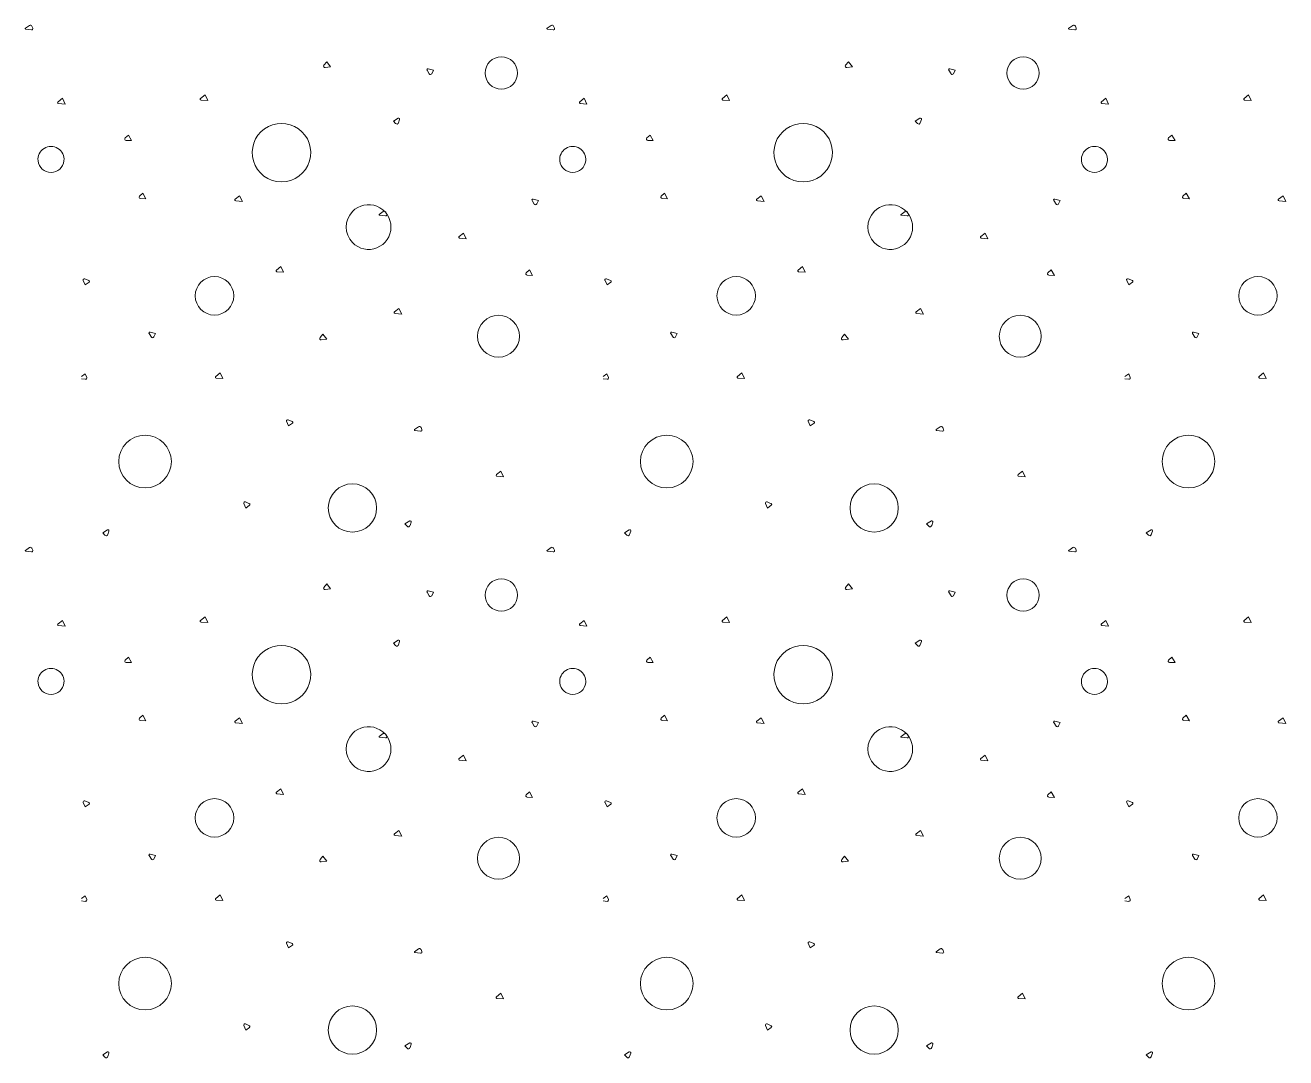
# Model space of a CAD drawing. Header units: millimetres. Extents: x 15 to 2176, y 3 to 641.
# Drawn here: x 1953.93 to 1992.59, y 48.98 to 80.63 of the extents above; entities that cross this region are included whole.
import ezdxf
from ezdxf.xclip import XClip

# ---------------------------------------------------------------- set-up
doc = ezdxf.new("R2010")
doc.units = ezdxf.units.MM
doc.header["$MEASUREMENT"] = 0
doc.header["$XCLIPFRAME"] = 0
doc.layers.add('A--------P-', color=7, linetype='Continuous')
doc.layers.add('A-L-10--EF-', color=4, linetype='Continuous', lineweight=0)

# ---------------------------------------------------------------- blocks, each defined once
blk = doc.blocks.new('*X12')
at = {"layer": 'A-L-10--EF-'}
for p, q in [((1953.935, 80.536), (1954.057, 80.621)), ((1954.124, 80.489), (1953.941, 80.514)), ((1954.136, 80.599), (1954.162, 80.539)), ((1969.935, 80.536), (1970.057, 80.621)), ((1970.124, 80.489), (1969.941, 80.514)), ((1970.136, 80.599), (1970.162, 80.539)), ((1985.935, 80.536), (1986.057, 80.621)), ((1986.124, 80.489), (1985.941, 80.514)), ((1986.136, 80.599), (1986.162, 80.539)), ((1963.091, 79.402), (1963.177, 79.506)), ((1963.297, 79.353), (1963.129, 79.332)), ((1963.177, 79.506), (1963.297, 79.353)), ((1966.286, 79.294), (1966.451, 79.25)), ((1979.091, 79.402), (1979.177, 79.506)), ((1979.297, 79.353), (1979.129, 79.332)), ((1979.177, 79.506), (1979.297, 79.353)), ((1982.286, 79.294), (1982.451, 79.25)), ((1966.323, 79.141), (1966.254, 79.251)), ((1966.451, 79.25), (1966.398, 79.145)), ((1982.323, 79.141), (1982.254, 79.251)), ((1982.451, 79.25), (1982.398, 79.145)), ((1959.31, 78.39), (1959.446, 78.495)), ((1959.446, 78.495), (1959.531, 78.321)), ((1975.31, 78.39), (1975.446, 78.495)), ((1975.446, 78.495), (1975.531, 78.321)), ((1991.31, 78.39), (1991.446, 78.495)), ((1991.446, 78.495), (1991.531, 78.321)), ((1954.936, 78.286), (1955.071, 78.391)), ((1955.156, 78.216), (1954.951, 78.234)), ((1955.071, 78.391), (1955.156, 78.216)), ((1959.531, 78.321), (1959.326, 78.338)), ((1970.936, 78.286), (1971.071, 78.391)), ((1971.156, 78.216), (1970.951, 78.234)), ((1971.071, 78.391), (1971.156, 78.216)), ((1975.531, 78.321), (1975.326, 78.338)), ((1986.936, 78.286), (1987.071, 78.391)), ((1987.156, 78.216), (1986.951, 78.234)), ((1987.071, 78.391), (1987.156, 78.216)), ((1991.531, 78.321), (1991.326, 78.338)), ((1965.371, 77.779), (1965.223, 77.693)), ((1965.38, 77.638), (1965.413, 77.746)), ((1981.371, 77.779), (1981.223, 77.693)), ((1981.38, 77.638), (1981.413, 77.746)), ((1965.223, 77.693), (1965.29, 77.618)), ((1981.223, 77.693), (1981.29, 77.618)), ((1956.996, 77.175), (1957.098, 77.264)), ((1957.193, 77.095), (1957.024, 77.099)), ((1957.098, 77.264), (1957.193, 77.095)), ((1972.996, 77.175), (1973.098, 77.264)), ((1973.193, 77.095), (1973.024, 77.099)), ((1973.098, 77.264), (1973.193, 77.095)), ((1988.996, 77.175), (1989.098, 77.264)), ((1989.193, 77.095), (1989.024, 77.099)), ((1989.098, 77.264), (1989.193, 77.095)), ((1957.437, 75.394), (1957.538, 75.483)), ((1957.538, 75.483), (1957.633, 75.314)), ((1960.369, 75.3), (1960.505, 75.405)), ((1960.505, 75.405), (1960.59, 75.231)), ((1973.437, 75.394), (1973.538, 75.483)), ((1973.538, 75.483), (1973.633, 75.314)), ((1976.369, 75.3), (1976.505, 75.405)), ((1976.505, 75.405), (1976.59, 75.231)), ((1989.437, 75.394), (1989.538, 75.483)), ((1989.538, 75.483), (1989.633, 75.314)), ((1992.369, 75.3), (1992.505, 75.405)), ((1992.505, 75.405), (1992.59, 75.231)), ((1957.633, 75.314), (1957.464, 75.319)), ((1960.59, 75.231), (1960.385, 75.249)), ((1969.544, 75.149), (1969.475, 75.258)), ((1969.506, 75.302), (1969.672, 75.258)), ((1969.672, 75.258), (1969.619, 75.153)), ((1973.633, 75.314), (1973.464, 75.319)), ((1976.59, 75.231), (1976.385, 75.249)), ((1985.544, 75.149), (1985.475, 75.258)), ((1985.506, 75.302), (1985.672, 75.258)), ((1985.672, 75.258), (1985.619, 75.153)), ((1989.633, 75.314), (1989.464, 75.319)), ((1992.59, 75.231), (1992.385, 75.249)), ((1964.79, 74.834), (1964.912, 74.92)), ((1964.978, 74.787), (1964.795, 74.812)), ((1964.991, 74.897), (1965.016, 74.837)), ((1980.79, 74.834), (1980.912, 74.92)), ((1980.978, 74.787), (1980.795, 74.812)), ((1980.991, 74.897), (1981.016, 74.837)), ((1967.235, 74.155), (1967.371, 74.261)), ((1967.371, 74.261), (1967.456, 74.086)), ((1983.235, 74.155), (1983.371, 74.261)), ((1983.371, 74.261), (1983.456, 74.086)), ((1967.456, 74.086), (1967.251, 74.104)), ((1983.456, 74.086), (1983.251, 74.104)), ((1961.635, 73.127), (1961.77, 73.232)), ((1961.855, 73.058), (1961.65, 73.075)), ((1961.77, 73.232), (1961.855, 73.058)), ((1969.296, 73.045), (1969.397, 73.134)), ((1969.397, 73.134), (1969.492, 72.965)), ((1977.635, 73.127), (1977.77, 73.232)), ((1977.855, 73.058), (1977.65, 73.075)), ((1977.77, 73.232), (1977.855, 73.058)), ((1985.296, 73.045), (1985.397, 73.134)), ((1985.397, 73.134), (1985.492, 72.965)), ((1955.712, 72.811), (1955.773, 72.671)), ((1955.884, 72.804), (1955.759, 72.859)), ((1955.773, 72.671), (1955.889, 72.754)), ((1969.492, 72.965), (1969.323, 72.969)), ((1971.712, 72.811), (1971.773, 72.671)), ((1971.884, 72.804), (1971.759, 72.859)), ((1971.773, 72.671), (1971.889, 72.754)), ((1985.492, 72.965), (1985.323, 72.969)), ((1987.712, 72.811), (1987.773, 72.671)), ((1987.884, 72.804), (1987.759, 72.859)), ((1987.773, 72.671), (1987.889, 72.754)), ((1965.257, 71.847), (1965.392, 71.953)), ((1965.392, 71.953), (1965.477, 71.778)), ((1981.257, 71.847), (1981.392, 71.953)), ((1981.392, 71.953), (1981.477, 71.778)), ((1965.477, 71.778), (1965.272, 71.796)), ((1981.477, 71.778), (1981.272, 71.796)), ((1957.799, 71.072), (1957.729, 71.182)), ((1957.761, 71.225), (1957.927, 71.181)), ((1957.927, 71.181), (1957.874, 71.076)), ((1962.973, 71.058), (1963.059, 71.162)), ((1963.059, 71.162), (1963.179, 71.009)), ((1973.799, 71.072), (1973.729, 71.182)), ((1973.761, 71.225), (1973.927, 71.181)), ((1973.927, 71.181), (1973.874, 71.076)), ((1978.973, 71.058), (1979.059, 71.162)), ((1979.059, 71.162), (1979.179, 71.009)), ((1989.799, 71.072), (1989.729, 71.182)), ((1989.761, 71.225), (1989.927, 71.181)), ((1989.927, 71.181), (1989.874, 71.076)), ((1963.179, 71.009), (1963.011, 70.988)), ((1979.179, 71.009), (1979.011, 70.988)), ((1959.772, 69.869), (1959.907, 69.974)), ((1959.907, 69.974), (1959.992, 69.8)), ((1975.772, 69.869), (1975.907, 69.974)), ((1975.907, 69.974), (1975.992, 69.8)), ((1991.772, 69.869), (1991.907, 69.974)), ((1991.907, 69.974), (1991.992, 69.8)), ((1955.652, 69.862), (1955.772, 69.947)), ((1955.773, 69.779), (1955.652, 69.795)), ((1955.772, 69.947), (1955.819, 69.839)), ((1959.992, 69.8), (1959.787, 69.818)), ((1971.652, 69.862), (1971.772, 69.947)), ((1971.773, 69.779), (1971.652, 69.795)), ((1971.772, 69.947), (1971.819, 69.839)), ((1975.992, 69.8), (1975.787, 69.818)), ((1987.652, 69.862), (1987.772, 69.947)), ((1987.773, 69.779), (1987.652, 69.795)), ((1987.772, 69.947), (1987.819, 69.839)), ((1991.992, 69.8), (1991.787, 69.818)), ((1961.946, 68.492), (1962.008, 68.351)), ((1962.119, 68.484), (1961.994, 68.539)), ((1962.008, 68.351), (1962.124, 68.435)), ((1977.946, 68.492), (1978.008, 68.351)), ((1978.119, 68.484), (1977.994, 68.539)), ((1978.008, 68.351), (1978.124, 68.435)), ((1965.869, 68.236), (1965.991, 68.322)), ((1966.058, 68.189), (1965.874, 68.214)), ((1966.07, 68.299), (1966.096, 68.239)), ((1981.869, 68.236), (1981.991, 68.322)), ((1982.058, 68.189), (1981.874, 68.214)), ((1982.07, 68.299), (1982.096, 68.239)), ((1968.382, 66.857), (1968.517, 66.962)), ((1968.517, 66.962), (1968.602, 66.788)), ((1984.382, 66.857), (1984.517, 66.962)), ((1984.517, 66.962), (1984.602, 66.788)), ((1968.602, 66.788), (1968.397, 66.805)), ((1984.602, 66.788), (1984.397, 66.805)), ((1960.634, 65.974), (1960.696, 65.834)), ((1960.807, 65.967), (1960.682, 66.022)), ((1960.696, 65.834), (1960.812, 65.917)), ((1976.634, 65.974), (1976.696, 65.834)), ((1976.807, 65.967), (1976.682, 66.022)), ((1976.696, 65.834), (1976.812, 65.917)), ((1965.722, 65.438), (1965.573, 65.352)), ((1965.573, 65.352), (1965.641, 65.277)), ((1965.731, 65.297), (1965.764, 65.404)), ((1981.722, 65.438), (1981.573, 65.352)), ((1981.573, 65.352), (1981.641, 65.277)), ((1981.731, 65.297), (1981.764, 65.404)), ((1956.457, 65.163), (1956.309, 65.077)), ((1956.309, 65.077), (1956.376, 65.002)), ((1956.466, 65.022), (1956.499, 65.129)), ((1972.457, 65.163), (1972.309, 65.077)), ((1972.309, 65.077), (1972.376, 65.002)), ((1972.466, 65.022), (1972.499, 65.129)), ((1988.457, 65.163), (1988.309, 65.077)), ((1988.309, 65.077), (1988.376, 65.002)), ((1988.466, 65.022), (1988.499, 65.129)), ((1953.935, 64.536), (1954.057, 64.621)), ((1954.136, 64.599), (1954.162, 64.539)), ((1969.935, 64.536), (1970.057, 64.621)), ((1970.136, 64.599), (1970.162, 64.539)), ((1985.935, 64.536), (1986.057, 64.621)), ((1986.136, 64.599), (1986.162, 64.539)), ((1954.124, 64.489), (1953.941, 64.514)), ((1970.124, 64.489), (1969.941, 64.514)), ((1986.124, 64.489), (1985.941, 64.514)), ((1963.091, 63.402), (1963.177, 63.506)), ((1963.177, 63.506), (1963.297, 63.353)), ((1979.091, 63.402), (1979.177, 63.506)), ((1979.177, 63.506), (1979.297, 63.353)), ((1963.297, 63.353), (1963.129, 63.332)), ((1966.323, 63.141), (1966.254, 63.251)), ((1966.286, 63.294), (1966.451, 63.25)), ((1966.451, 63.25), (1966.398, 63.145)), ((1979.297, 63.353), (1979.129, 63.332)), ((1982.323, 63.141), (1982.254, 63.251)), ((1982.286, 63.294), (1982.451, 63.25)), ((1982.451, 63.25), (1982.398, 63.145)), ((1954.936, 62.286), (1955.071, 62.391)), ((1955.071, 62.391), (1955.156, 62.216)), ((1959.31, 62.39), (1959.446, 62.495)), ((1959.531, 62.321), (1959.326, 62.338)), ((1959.446, 62.495), (1959.531, 62.321)), ((1970.936, 62.286), (1971.071, 62.391)), ((1971.071, 62.391), (1971.156, 62.216)), ((1975.31, 62.39), (1975.446, 62.495)), ((1975.531, 62.321), (1975.326, 62.338)), ((1975.446, 62.495), (1975.531, 62.321)), ((1986.936, 62.286), (1987.071, 62.391)), ((1987.071, 62.391), (1987.156, 62.216)), ((1991.31, 62.39), (1991.446, 62.495)), ((1991.531, 62.321), (1991.326, 62.338)), ((1991.446, 62.495), (1991.531, 62.321)), ((1955.156, 62.216), (1954.951, 62.234)), ((1971.156, 62.216), (1970.951, 62.234)), ((1987.156, 62.216), (1986.951, 62.234)), ((1965.371, 61.779), (1965.223, 61.693)), ((1965.223, 61.693), (1965.29, 61.618)), ((1965.38, 61.638), (1965.413, 61.746)), ((1981.371, 61.779), (1981.223, 61.693)), ((1981.223, 61.693), (1981.29, 61.618)), ((1981.38, 61.638), (1981.413, 61.746)), ((1956.996, 61.175), (1957.098, 61.264)), ((1957.193, 61.095), (1957.024, 61.099)), ((1957.098, 61.264), (1957.193, 61.095)), ((1972.996, 61.175), (1973.098, 61.264)), ((1973.193, 61.095), (1973.024, 61.099)), ((1973.098, 61.264), (1973.193, 61.095)), ((1988.996, 61.175), (1989.098, 61.264)), ((1989.193, 61.095), (1989.024, 61.099)), ((1989.098, 61.264), (1989.193, 61.095)), ((1957.437, 59.394), (1957.538, 59.483)), ((1957.633, 59.314), (1957.464, 59.319)), ((1957.538, 59.483), (1957.633, 59.314)), ((1960.369, 59.3), (1960.505, 59.405)), ((1960.59, 59.231), (1960.385, 59.249)), ((1960.505, 59.405), (1960.59, 59.231)), ((1969.544, 59.149), (1969.475, 59.258)), ((1969.506, 59.302), (1969.672, 59.258)), ((1969.672, 59.258), (1969.619, 59.153)), ((1973.437, 59.394), (1973.538, 59.483)), ((1973.633, 59.314), (1973.464, 59.319)), ((1973.538, 59.483), (1973.633, 59.314)), ((1976.369, 59.3), (1976.505, 59.405)), ((1976.59, 59.231), (1976.385, 59.249)), ((1976.505, 59.405), (1976.59, 59.231)), ((1985.544, 59.149), (1985.475, 59.258)), ((1985.506, 59.302), (1985.672, 59.258)), ((1985.672, 59.258), (1985.619, 59.153)), ((1989.437, 59.394), (1989.538, 59.483)), ((1989.633, 59.314), (1989.464, 59.319)), ((1989.538, 59.483), (1989.633, 59.314)), ((1992.369, 59.3), (1992.505, 59.405)), ((1992.59, 59.231), (1992.385, 59.249)), ((1992.505, 59.405), (1992.59, 59.231)), ((1964.79, 58.834), (1964.912, 58.92)), ((1964.978, 58.787), (1964.795, 58.812)), ((1964.991, 58.897), (1965.016, 58.837)), ((1980.79, 58.834), (1980.912, 58.92)), ((1980.978, 58.787), (1980.795, 58.812)), ((1980.991, 58.897), (1981.016, 58.837)), ((1967.235, 58.155), (1967.371, 58.261)), ((1967.456, 58.086), (1967.251, 58.104)), ((1967.371, 58.261), (1967.456, 58.086)), ((1983.235, 58.155), (1983.371, 58.261)), ((1983.456, 58.086), (1983.251, 58.104)), ((1983.371, 58.261), (1983.456, 58.086)), ((1961.635, 57.127), (1961.77, 57.232)), ((1961.77, 57.232), (1961.855, 57.058)), ((1977.635, 57.127), (1977.77, 57.232)), ((1977.77, 57.232), (1977.855, 57.058)), ((1955.884, 56.804), (1955.759, 56.859)), ((1961.855, 57.058), (1961.65, 57.075)), ((1969.296, 57.045), (1969.397, 57.134)), ((1969.492, 56.965), (1969.323, 56.969)), ((1969.397, 57.134), (1969.492, 56.965)), ((1971.884, 56.804), (1971.759, 56.859)), ((1977.855, 57.058), (1977.65, 57.075)), ((1985.296, 57.045), (1985.397, 57.134)), ((1985.492, 56.965), (1985.323, 56.969)), ((1985.397, 57.134), (1985.492, 56.965)), ((1987.884, 56.804), (1987.759, 56.859)), ((1955.712, 56.811), (1955.773, 56.671)), ((1955.773, 56.671), (1955.889, 56.754)), ((1971.712, 56.811), (1971.773, 56.671)), ((1971.773, 56.671), (1971.889, 56.754)), ((1987.712, 56.811), (1987.773, 56.671)), ((1987.773, 56.671), (1987.889, 56.754)), ((1965.257, 55.847), (1965.392, 55.953)), ((1965.477, 55.778), (1965.272, 55.796)), ((1965.392, 55.953), (1965.477, 55.778)), ((1981.257, 55.847), (1981.392, 55.953)), ((1981.477, 55.778), (1981.272, 55.796)), ((1981.392, 55.953), (1981.477, 55.778)), ((1957.799, 55.072), (1957.729, 55.182)), ((1957.761, 55.225), (1957.927, 55.181)), ((1957.927, 55.181), (1957.874, 55.076)), ((1962.973, 55.058), (1963.059, 55.162)), ((1963.179, 55.009), (1963.011, 54.988)), ((1963.059, 55.162), (1963.179, 55.009)), ((1973.799, 55.072), (1973.729, 55.182)), ((1973.761, 55.225), (1973.927, 55.181)), ((1973.927, 55.181), (1973.874, 55.076)), ((1978.973, 55.058), (1979.059, 55.162)), ((1979.179, 55.009), (1979.011, 54.988)), ((1979.059, 55.162), (1979.179, 55.009)), ((1989.799, 55.072), (1989.729, 55.182)), ((1989.761, 55.225), (1989.927, 55.181)), ((1989.927, 55.181), (1989.874, 55.076)), ((1955.652, 53.862), (1955.772, 53.947)), ((1955.773, 53.779), (1955.652, 53.795)), ((1955.772, 53.947), (1955.819, 53.839)), ((1959.772, 53.869), (1959.907, 53.974)), ((1959.992, 53.8), (1959.787, 53.818)), ((1959.907, 53.974), (1959.992, 53.8)), ((1971.652, 53.862), (1971.772, 53.947)), ((1971.773, 53.779), (1971.652, 53.795)), ((1971.772, 53.947), (1971.819, 53.839)), ((1975.772, 53.869), (1975.907, 53.974)), ((1975.992, 53.8), (1975.787, 53.818)), ((1975.907, 53.974), (1975.992, 53.8)), ((1987.652, 53.862), (1987.772, 53.947)), ((1987.773, 53.779), (1987.652, 53.795)), ((1987.772, 53.947), (1987.819, 53.839)), ((1991.772, 53.869), (1991.907, 53.974)), ((1991.992, 53.8), (1991.787, 53.818)), ((1991.907, 53.974), (1991.992, 53.8)), ((1961.946, 52.492), (1962.008, 52.351)), ((1962.119, 52.484), (1961.994, 52.539)), ((1962.008, 52.351), (1962.124, 52.435)), ((1965.869, 52.236), (1965.991, 52.322)), ((1966.058, 52.189), (1965.874, 52.214)), ((1966.07, 52.299), (1966.096, 52.239)), ((1977.946, 52.492), (1978.008, 52.351)), ((1978.119, 52.484), (1977.994, 52.539)), ((1978.008, 52.351), (1978.124, 52.435)), ((1981.869, 52.236), (1981.991, 52.322)), ((1982.058, 52.189), (1981.874, 52.214)), ((1982.07, 52.299), (1982.096, 52.239)), ((1968.382, 50.857), (1968.517, 50.962)), ((1968.602, 50.788), (1968.397, 50.805)), ((1968.517, 50.962), (1968.602, 50.788)), ((1984.382, 50.857), (1984.517, 50.962)), ((1984.602, 50.788), (1984.397, 50.805)), ((1984.517, 50.962), (1984.602, 50.788)), ((1960.634, 49.974), (1960.696, 49.834)), ((1960.807, 49.967), (1960.682, 50.022)), ((1960.696, 49.834), (1960.812, 49.917)), ((1976.634, 49.974), (1976.696, 49.834)), ((1976.807, 49.967), (1976.682, 50.022)), ((1976.696, 49.834), (1976.812, 49.917)), ((1956.457, 49.163), (1956.309, 49.077)), ((1956.466, 49.022), (1956.499, 49.129)), ((1965.722, 49.438), (1965.573, 49.352)), ((1965.573, 49.352), (1965.641, 49.277)), ((1965.731, 49.297), (1965.764, 49.404)), ((1972.457, 49.163), (1972.309, 49.077)), ((1972.466, 49.022), (1972.499, 49.129)), ((1981.722, 49.438), (1981.573, 49.352)), ((1981.573, 49.352), (1981.641, 49.277)), ((1981.731, 49.297), (1981.764, 49.404)), ((1988.457, 49.163), (1988.309, 49.077)), ((1988.466, 49.022), (1988.499, 49.129)), ((1956.309, 49.077), (1956.376, 49.002)), ((1972.309, 49.077), (1972.376, 49.002)), ((1988.309, 49.077), (1988.376, 49.002))]:
    blk.add_line(p, q, dxfattribs=at)
for centre, radius in [((1968.533, 79.166), 0.496), ((1984.533, 79.166), 0.496), ((1959.735, 72.337), 0.59), ((1975.735, 72.337), 0.59), ((1991.735, 72.337), 0.59), ((1968.445, 71.098), 0.643), ((1984.445, 71.098), 0.643), ((1957.605, 67.257), 0.807), ((1973.605, 67.257), 0.807), ((1989.605, 67.257), 0.807), ((1968.533, 63.166), 0.496), ((1984.533, 63.166), 0.496), ((1959.735, 56.337), 0.59), ((1975.735, 56.337), 0.59), ((1991.735, 56.337), 0.59), ((1968.445, 55.098), 0.643), ((1984.445, 55.098), 0.643), ((1957.605, 51.257), 0.807), ((1973.605, 51.257), 0.807), ((1989.605, 51.257), 0.807)]:
    blk.add_circle(centre, radius, dxfattribs=at)
for centre, radius, start, end in [((1953.942, 80.526), 0.012, 125.1139, 262.2885), ((1954.088, 80.578), 0.0528, 23.1926, 125.1139), ((1954.129, 80.525), 0.036, 262.2885, 23.1926), ((1969.942, 80.526), 0.012, 125.1139, 262.2885), ((1970.088, 80.578), 0.0528, 23.1926, 125.1139), ((1970.129, 80.525), 0.036, 262.2885, 23.1926), ((1985.942, 80.526), 0.012, 125.1139, 262.2885), ((1986.088, 80.578), 0.0528, 23.1926, 125.1139), ((1986.129, 80.525), 0.036, 262.2885, 23.1926), ((1963.124, 79.375), 0.0432, 140.1139, 277.2885), ((1966.278, 79.266), 0.0288, 75.2067, 212.3813), ((1979.124, 79.375), 0.0432, 140.1139, 277.2885), ((1982.278, 79.266), 0.0288, 75.2067, 212.3813), ((1966.36, 79.164), 0.0432, 212.3813, 333.2854), ((1982.36, 79.164), 0.0432, 212.3813, 333.2854), ((1954.953, 78.263), 0.0288, 127.9022, 265.0768), ((1959.328, 78.367), 0.0288, 127.9022, 265.0768), ((1970.953, 78.263), 0.0288, 127.9022, 265.0768), ((1975.328, 78.367), 0.0288, 127.9022, 265.0768), ((1986.953, 78.263), 0.0288, 127.9022, 265.0768), ((1991.328, 78.367), 0.0288, 127.9022, 265.0768), ((1965.386, 77.754), 0.0288, 342.8254, 120), ((1981.386, 77.754), 0.0288, 342.8254, 120), ((1961.789, 76.727), 0.897, 343.6089, 196.3911), ((1965.33, 77.654), 0.0528, 221.9213, 342.8254), ((1977.789, 76.727), 0.897, 343.6089, 196.3911), ((1981.33, 77.654), 0.0528, 221.9213, 342.8254), ((1957.025, 77.143), 0.0432, 131.2386, 268.4132), ((1973.025, 77.143), 0.0432, 131.2386, 268.4132), ((1989.025, 77.143), 0.0432, 131.2386, 268.4132), ((1954.722, 76.518), 0.4, 353.7067, 186.2933), ((1970.722, 76.518), 0.4, 353.7067, 186.2933), ((1986.722, 76.518), 0.4, 353.7067, 186.2933), ((1954.722, 76.518), 0.4, 186.2933, 353.7067), ((1961.789, 76.727), 0.897, 196.3911, 343.6089), ((1970.722, 76.518), 0.4, 186.2933, 353.7067), ((1977.789, 76.727), 0.897, 196.3911, 343.6089), ((1986.722, 76.518), 0.4, 186.2933, 353.7067), ((1957.465, 75.362), 0.0432, 131.2386, 268.4132), ((1973.465, 75.362), 0.0432, 131.2386, 268.4132), ((1989.465, 75.362), 0.0432, 131.2386, 268.4132), ((1960.387, 75.277), 0.0288, 127.9022, 265.0768), ((1964.46, 74.445), 0.686, 223.8713, 136.1287), ((1969.499, 75.274), 0.0288, 75.2067, 212.3813), ((1969.581, 75.172), 0.0432, 212.3813, 333.2854), ((1976.387, 75.277), 0.0288, 127.9022, 265.0768), ((1980.46, 74.445), 0.686, 223.8713, 136.1287), ((1985.499, 75.274), 0.0288, 75.2067, 212.3813), ((1985.581, 75.172), 0.0432, 212.3813, 333.2854), ((1992.387, 75.277), 0.0288, 127.9022, 265.0768), ((1964.46, 74.445), 0.686, 136.1287, 223.8713), ((1964.797, 74.824), 0.012, 125.1139, 262.2885), ((1964.942, 74.876), 0.0528, 23.1926, 125.1139), ((1964.983, 74.823), 0.036, 262.2885, 23.1926), ((1980.46, 74.445), 0.686, 136.1287, 223.8713), ((1980.797, 74.824), 0.012, 125.1139, 262.2885), ((1980.942, 74.876), 0.0528, 23.1926, 125.1139), ((1980.983, 74.823), 0.036, 262.2885, 23.1926), ((1967.253, 74.133), 0.0288, 127.9022, 265.0768), ((1983.253, 74.133), 0.0288, 127.9022, 265.0768), ((1961.653, 73.104), 0.0288, 127.9022, 265.0768), ((1977.653, 73.104), 0.0288, 127.9022, 265.0768), ((1955.744, 72.826), 0.036, 66.4475, 203.6221), ((1955.873, 72.778), 0.0288, 305.5434, 66.4475), ((1969.325, 73.013), 0.0432, 131.2386, 268.4132), ((1971.744, 72.826), 0.036, 66.4475, 203.6221), ((1971.873, 72.778), 0.0288, 305.5434, 66.4475), ((1985.325, 73.013), 0.0432, 131.2386, 268.4132), ((1987.744, 72.826), 0.036, 66.4475, 203.6221), ((1987.873, 72.778), 0.0288, 305.5434, 66.4475), ((1965.275, 71.825), 0.0288, 127.9022, 265.0768), ((1981.275, 71.825), 0.0288, 127.9022, 265.0768), ((1957.753, 71.197), 0.0288, 75.2067, 212.3813), ((1973.753, 71.197), 0.0288, 75.2067, 212.3813), ((1989.753, 71.197), 0.0288, 75.2067, 212.3813), ((1957.835, 71.095), 0.0432, 212.3813, 333.2854), ((1963.006, 71.03), 0.0432, 140.1139, 277.2885), ((1973.835, 71.095), 0.0432, 212.3813, 333.2854), ((1979.006, 71.03), 0.0432, 140.1139, 277.2885), ((1989.835, 71.095), 0.0432, 212.3813, 333.2854), ((1955.779, 69.822), 0.0432, 262.2885, 23.1926), ((1959.789, 69.846), 0.0288, 127.9022, 265.0768), ((1971.779, 69.822), 0.0432, 262.2885, 23.1926), ((1975.789, 69.846), 0.0288, 127.9022, 265.0768), ((1987.779, 69.822), 0.0432, 262.2885, 23.1926), ((1991.789, 69.846), 0.0288, 127.9022, 265.0768), ((1961.979, 68.506), 0.036, 66.4475, 203.6221), ((1962.107, 68.458), 0.0288, 305.5434, 66.4475), ((1977.979, 68.506), 0.036, 66.4475, 203.6221), ((1978.107, 68.458), 0.0288, 305.5434, 66.4475), ((1965.876, 68.226), 0.012, 125.1139, 262.2885), ((1966.021, 68.278), 0.0528, 23.1926, 125.1139), ((1966.062, 68.225), 0.036, 262.2885, 23.1926), ((1981.876, 68.226), 0.012, 125.1139, 262.2885), ((1982.021, 68.278), 0.0528, 23.1926, 125.1139), ((1982.062, 68.225), 0.036, 262.2885, 23.1926), ((1963.966, 65.835), 0.74, 90, 270), ((1963.966, 65.835), 0.74, 270, 90), ((1968.4, 66.834), 0.0288, 127.9022, 265.0768), ((1979.966, 65.835), 0.74, 90, 270), ((1979.966, 65.835), 0.74, 270, 90), ((1984.4, 66.834), 0.0288, 127.9022, 265.0768), ((1960.667, 65.989), 0.036, 66.4475, 203.6221), ((1960.795, 65.941), 0.0288, 305.5434, 66.4475), ((1976.667, 65.989), 0.036, 66.4475, 203.6221), ((1976.795, 65.941), 0.0288, 305.5434, 66.4475), ((1965.736, 65.413), 0.0288, 342.8254, 120), ((1981.736, 65.413), 0.0288, 342.8254, 120), ((1956.416, 65.037), 0.0528, 221.9213, 342.8254), ((1956.472, 65.138), 0.0288, 342.8254, 120), ((1965.68, 65.312), 0.0528, 221.9213, 342.8254), ((1972.416, 65.037), 0.0528, 221.9213, 342.8254), ((1972.472, 65.138), 0.0288, 342.8254, 120), ((1981.68, 65.312), 0.0528, 221.9213, 342.8254), ((1988.416, 65.037), 0.0528, 221.9213, 342.8254), ((1988.472, 65.138), 0.0288, 342.8254, 120), ((1954.088, 64.578), 0.0528, 23.1926, 125.1139), ((1970.088, 64.578), 0.0528, 23.1926, 125.1139), ((1986.088, 64.578), 0.0528, 23.1926, 125.1139), ((1953.942, 64.526), 0.012, 125.1139, 262.2885), ((1954.129, 64.525), 0.036, 262.2885, 23.1926), ((1969.942, 64.526), 0.012, 125.1139, 262.2885), ((1970.129, 64.525), 0.036, 262.2885, 23.1926), ((1985.942, 64.526), 0.012, 125.1139, 262.2885), ((1986.129, 64.525), 0.036, 262.2885, 23.1926), ((1963.124, 63.375), 0.0432, 140.1139, 277.2885), ((1979.124, 63.375), 0.0432, 140.1139, 277.2885), ((1966.278, 63.266), 0.0288, 75.2067, 212.3813), ((1966.36, 63.164), 0.0432, 212.3813, 333.2854), ((1982.278, 63.266), 0.0288, 75.2067, 212.3813), ((1982.36, 63.164), 0.0432, 212.3813, 333.2854), ((1954.953, 62.263), 0.0288, 127.9022, 265.0768), ((1959.328, 62.367), 0.0288, 127.9022, 265.0768), ((1970.953, 62.263), 0.0288, 127.9022, 265.0768), ((1975.328, 62.367), 0.0288, 127.9022, 265.0768), ((1986.953, 62.263), 0.0288, 127.9022, 265.0768), ((1991.328, 62.367), 0.0288, 127.9022, 265.0768), ((1961.789, 60.727), 0.897, 343.6089, 196.3911), ((1965.33, 61.654), 0.0528, 221.9213, 342.8254), ((1965.386, 61.754), 0.0288, 342.8254, 120), ((1977.789, 60.727), 0.897, 343.6089, 196.3911), ((1981.33, 61.654), 0.0528, 221.9213, 342.8254), ((1981.386, 61.754), 0.0288, 342.8254, 120), ((1957.025, 61.143), 0.0432, 131.2386, 268.4132), ((1973.025, 61.143), 0.0432, 131.2386, 268.4132), ((1989.025, 61.143), 0.0432, 131.2386, 268.4132), ((1954.722, 60.518), 0.4, 353.7067, 186.2933), ((1970.722, 60.518), 0.4, 353.7067, 186.2933), ((1986.722, 60.518), 0.4, 353.7067, 186.2933), ((1954.722, 60.518), 0.4, 186.2933, 353.7067), ((1961.789, 60.727), 0.897, 196.3911, 343.6089), ((1970.722, 60.518), 0.4, 186.2933, 353.7067), ((1977.789, 60.727), 0.897, 196.3911, 343.6089), ((1986.722, 60.518), 0.4, 186.2933, 353.7067), ((1957.465, 59.362), 0.0432, 131.2386, 268.4132), ((1960.387, 59.277), 0.0288, 127.9022, 265.0768), ((1969.499, 59.274), 0.0288, 75.2067, 212.3813), ((1969.581, 59.172), 0.0432, 212.3813, 333.2854), ((1973.465, 59.362), 0.0432, 131.2386, 268.4132), ((1976.387, 59.277), 0.0288, 127.9022, 265.0768), ((1985.499, 59.274), 0.0288, 75.2067, 212.3813), ((1985.581, 59.172), 0.0432, 212.3813, 333.2854), ((1989.465, 59.362), 0.0432, 131.2386, 268.4132), ((1992.387, 59.277), 0.0288, 127.9022, 265.0768), ((1964.46, 58.445), 0.686, 136.1287, 223.8713), ((1964.46, 58.445), 0.686, 223.8713, 136.1287), ((1964.797, 58.824), 0.012, 125.1139, 262.2885), ((1964.942, 58.876), 0.0528, 23.1926, 125.1139), ((1964.983, 58.823), 0.036, 262.2885, 23.1926), ((1980.46, 58.445), 0.686, 136.1287, 223.8713), ((1980.46, 58.445), 0.686, 223.8713, 136.1287), ((1980.797, 58.824), 0.012, 125.1139, 262.2885), ((1980.942, 58.876), 0.0528, 23.1926, 125.1139), ((1980.983, 58.823), 0.036, 262.2885, 23.1926), ((1967.253, 58.133), 0.0288, 127.9022, 265.0768), ((1983.253, 58.133), 0.0288, 127.9022, 265.0768), ((1955.744, 56.826), 0.036, 66.4475, 203.6221), ((1961.653, 57.104), 0.0288, 127.9022, 265.0768), ((1969.325, 57.013), 0.0432, 131.2386, 268.4132), ((1971.744, 56.826), 0.036, 66.4475, 203.6221), ((1977.653, 57.104), 0.0288, 127.9022, 265.0768), ((1985.325, 57.013), 0.0432, 131.2386, 268.4132), ((1987.744, 56.826), 0.036, 66.4475, 203.6221), ((1955.873, 56.778), 0.0288, 305.5434, 66.4475), ((1971.873, 56.778), 0.0288, 305.5434, 66.4475), ((1987.873, 56.778), 0.0288, 305.5434, 66.4475), ((1965.275, 55.825), 0.0288, 127.9022, 265.0768), ((1981.275, 55.825), 0.0288, 127.9022, 265.0768), ((1957.753, 55.197), 0.0288, 75.2067, 212.3813), ((1957.835, 55.095), 0.0432, 212.3813, 333.2854), ((1963.006, 55.03), 0.0432, 140.1139, 277.2885), ((1973.753, 55.197), 0.0288, 75.2067, 212.3813), ((1973.835, 55.095), 0.0432, 212.3813, 333.2854), ((1979.006, 55.03), 0.0432, 140.1139, 277.2885), ((1989.753, 55.197), 0.0288, 75.2067, 212.3813), ((1989.835, 55.095), 0.0432, 212.3813, 333.2854), ((1955.779, 53.822), 0.0432, 262.2885, 23.1926), ((1959.789, 53.846), 0.0288, 127.9022, 265.0768), ((1971.779, 53.822), 0.0432, 262.2885, 23.1926), ((1975.789, 53.846), 0.0288, 127.9022, 265.0768), ((1987.779, 53.822), 0.0432, 262.2885, 23.1926), ((1991.789, 53.846), 0.0288, 127.9022, 265.0768), ((1961.979, 52.506), 0.036, 66.4475, 203.6221), ((1962.107, 52.458), 0.0288, 305.5434, 66.4475), ((1965.876, 52.226), 0.012, 125.1139, 262.2885), ((1966.021, 52.278), 0.0528, 23.1926, 125.1139), ((1966.062, 52.225), 0.036, 262.2885, 23.1926), ((1977.979, 52.506), 0.036, 66.4475, 203.6221), ((1978.107, 52.458), 0.0288, 305.5434, 66.4475), ((1981.876, 52.226), 0.012, 125.1139, 262.2885), ((1982.021, 52.278), 0.0528, 23.1926, 125.1139), ((1982.062, 52.225), 0.036, 262.2885, 23.1926), ((1968.4, 50.834), 0.0288, 127.9022, 265.0768), ((1984.4, 50.834), 0.0288, 127.9022, 265.0768), ((1963.966, 49.835), 0.74, 90, 270), ((1963.966, 49.835), 0.74, 270, 90), ((1979.966, 49.835), 0.74, 90, 270), ((1979.966, 49.835), 0.74, 270, 90), ((1960.667, 49.989), 0.036, 66.4475, 203.6221), ((1960.795, 49.941), 0.0288, 305.5434, 66.4475), ((1976.667, 49.989), 0.036, 66.4475, 203.6221), ((1976.795, 49.941), 0.0288, 305.5434, 66.4475), ((1956.472, 49.138), 0.0288, 342.8254, 120), ((1965.68, 49.312), 0.0528, 221.9213, 342.8254), ((1965.736, 49.413), 0.0288, 342.8254, 120), ((1972.472, 49.138), 0.0288, 342.8254, 120), ((1981.68, 49.312), 0.0528, 221.9213, 342.8254), ((1981.736, 49.413), 0.0288, 342.8254, 120), ((1988.472, 49.138), 0.0288, 342.8254, 120), ((1956.416, 49.037), 0.0528, 221.9213, 342.8254), ((1972.416, 49.037), 0.0528, 221.9213, 342.8254), ((1988.416, 49.037), 0.0528, 221.9213, 342.8254)]:
    blk.add_arc(centre, radius, start, end, dxfattribs=at)
blk = doc.blocks.new('Drawing_4_4', base_point=(1874.468, 329.559))
blk.add_blockref('*X12', (0, 0))

msp = doc.modelspace()

# ---------------------------------------------------------------- block references
at = {"layer": 'A--------P-'}
ref = msp.add_blockref('Drawing_4_4', (1874.468, 329.559), dxfattribs=at)
XClip(ref).set_block_clipping_path([(1621.1657714889, 18.4741086751), (2127.7704267137, 640.6436337123)])

doc.saveas('drawing.dxf')
